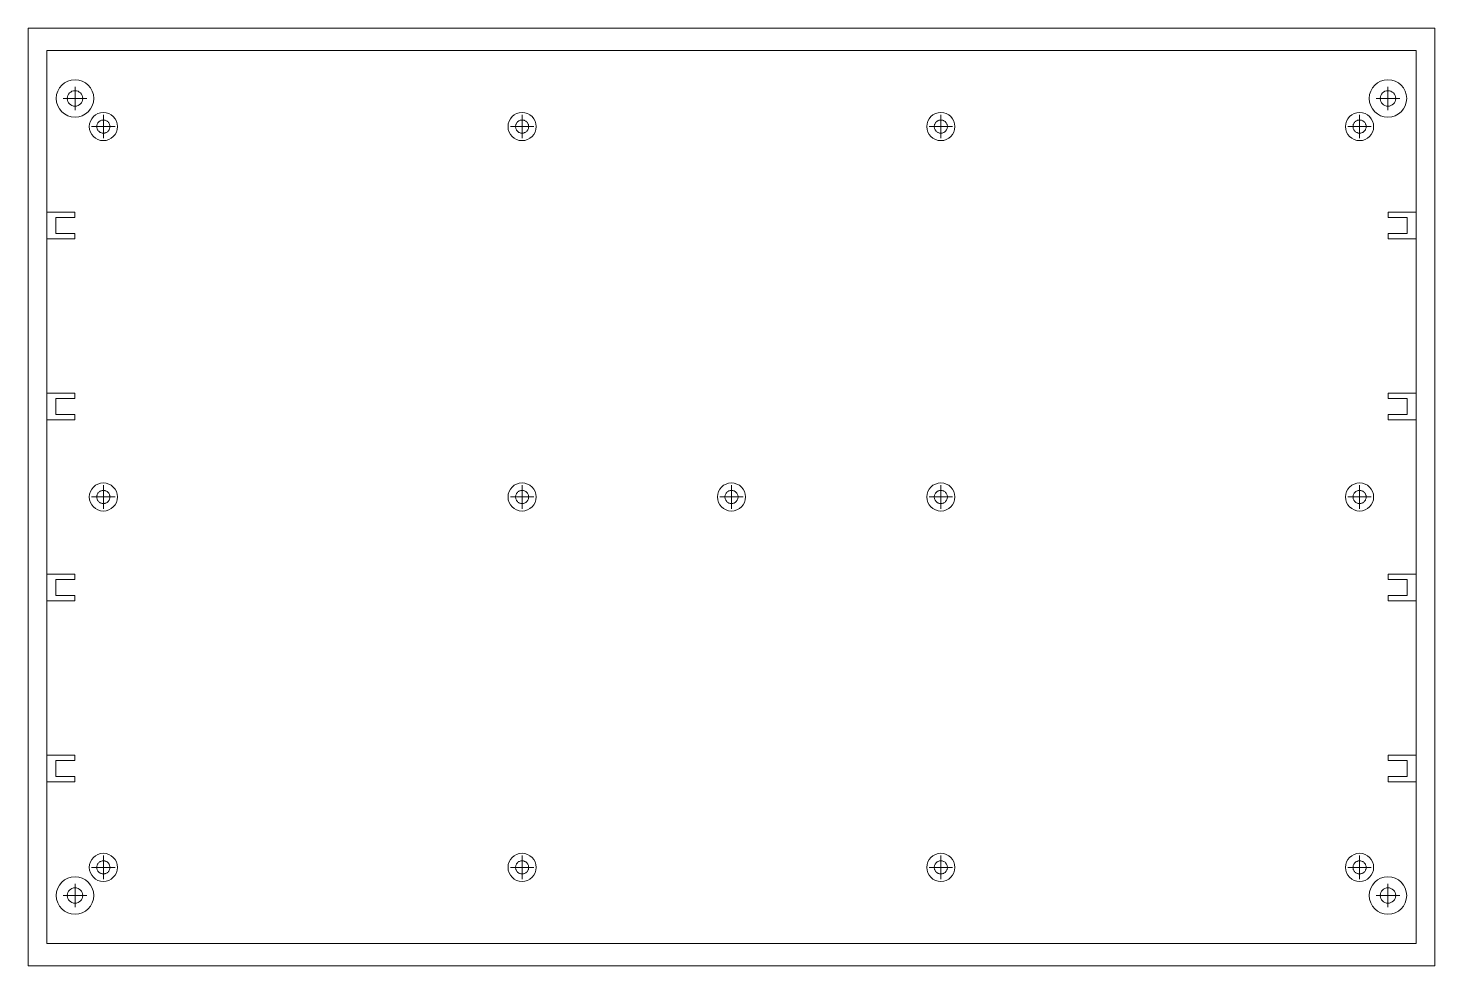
# Model space of a CAD drawing. Header units: millimetres. Extents: x 478 to 778, y 275 to 475.
import ezdxf

# ---------------------------------------------------------------- set-up
doc = ezdxf.new("R2010")
doc.units = ezdxf.units.MM
doc.linetypes.add('ACAD_ISO02W100', pattern=[15, 12, -3])

msp = doc.modelspace()

# ---------------------------------------------------------------- linework, layer by layer
at = {"lineweight": 18}
for p, q in [((488.03, 457.5), (488.03, 462.5)), ((768.03, 457.5), (768.03, 462.5)), ((485.53, 460), (490.53, 460)), ((765.53, 460), (770.53, 460)), ((494.08, 451.5), (494.08, 456.5)), ((583.38, 451.5), (583.38, 456.5)), ((672.68, 451.5), (672.68, 456.5)), ((761.98, 451.5), (761.98, 456.5)), ((491.58, 454), (496.58, 454)), ((580.88, 454), (585.88, 454)), ((670.18, 454), (675.18, 454)), ((759.48, 454), (764.48, 454)), ((487.96, 435.76), (482.03, 435.76)), ((768.11, 435.76), (774.03, 435.76)), ((482.03, 430.03), (487.96, 430.03)), ((774.03, 430.03), (768.11, 430.03)), ((487.96, 397.16), (482.03, 397.16)), ((768.11, 397.16), (774.03, 397.16)), ((482.03, 391.43), (487.96, 391.43)), ((774.03, 391.43), (768.11, 391.43)), ((494.08, 372.5), (494.08, 377.5)), ((583.38, 372.5), (583.38, 377.5)), ((628.03, 372.5), (628.03, 377.5)), ((672.68, 372.5), (672.68, 377.5)), ((761.98, 372.5), (761.98, 377.5)), ((491.58, 375), (496.58, 375)), ((580.88, 375), (585.88, 375)), ((625.53, 375), (630.53, 375)), ((670.18, 375), (675.18, 375)), ((759.48, 375), (764.48, 375)), ((482.03, 358.56), (487.96, 358.56)), ((774.03, 358.56), (768.11, 358.56)), ((487.96, 352.83), (482.03, 352.83)), ((768.11, 352.83), (774.03, 352.83)), ((482.03, 319.96), (487.96, 319.96)), ((774.03, 319.96), (768.11, 319.96)), ((487.96, 314.23), (482.03, 314.23)), ((768.11, 314.23), (774.03, 314.23)), ((494.08, 293.5), (494.08, 298.5)), ((583.38, 293.5), (583.38, 298.5)), ((672.68, 293.5), (672.68, 298.5)), ((761.98, 293.5), (761.98, 298.5)), ((491.58, 296), (496.58, 296)), ((580.88, 296), (585.88, 296)), ((670.18, 296), (675.18, 296)), ((759.48, 296), (764.48, 296)), ((488.03, 287.5), (488.03, 292.5)), ((768.03, 287.5), (768.03, 292.5)), ((485.53, 290), (490.53, 290)), ((765.53, 290), (770.53, 290))]:
    msp.add_line(p, q, dxfattribs=at)
at = {"linetype": 'ACAD_ISO02W100', "lineweight": 18}
for p, q in [((487.96, 434.61), (487.96, 435.76)), ((768.11, 434.61), (768.11, 435.76)), ((483.92, 431.18), (483.92, 434.61)), ((483.92, 434.61), (487.96, 434.61)), ((772.15, 434.61), (768.11, 434.61)), ((772.15, 431.18), (772.15, 434.61)), ((487.96, 431.18), (483.92, 431.18)), ((487.96, 431.18), (487.96, 430.03)), ((768.11, 431.18), (772.15, 431.18)), ((768.11, 431.18), (768.11, 430.03)), ((483.92, 396.01), (487.96, 396.01)), ((483.92, 392.58), (483.92, 396.01)), ((487.96, 396.01), (487.96, 397.16)), ((768.11, 396.01), (768.11, 397.16)), ((772.15, 396.01), (768.11, 396.01)), ((772.15, 392.58), (772.15, 396.01)), ((487.96, 392.58), (483.92, 392.58)), ((487.96, 392.58), (487.96, 391.43)), ((768.11, 392.58), (768.11, 391.43)), ((768.11, 392.58), (772.15, 392.58)), ((483.92, 357.41), (483.92, 353.98)), ((487.96, 357.41), (483.92, 357.41)), ((487.96, 357.41), (487.96, 358.56)), ((768.11, 357.41), (768.11, 358.56)), ((768.11, 357.41), (772.15, 357.41)), ((772.15, 357.41), (772.15, 353.98)), ((483.92, 353.98), (487.96, 353.98)), ((487.96, 353.98), (487.96, 352.83)), ((772.15, 353.98), (768.11, 353.98)), ((768.11, 353.98), (768.11, 352.83)), ((487.96, 318.81), (483.92, 318.81)), ((483.92, 318.81), (483.92, 315.38)), ((487.96, 318.81), (487.96, 319.96)), ((768.11, 318.81), (768.11, 319.96)), ((768.11, 318.81), (772.15, 318.81)), ((772.15, 318.81), (772.15, 315.38)), ((483.92, 315.38), (487.96, 315.38)), ((487.96, 315.38), (487.96, 314.23)), ((768.11, 315.38), (768.11, 314.23)), ((772.15, 315.38), (768.11, 315.38))]:
    msp.add_line(p, q, dxfattribs=at)
at = {"lineweight": 18}
for points in [[(478.03, 275), (778.03, 275), (778.03, 475), (478.03, 475)], [(482.03, 279.75), (774.03, 279.75), (774.03, 470.25), (482.03, 470.25)]]:
    msp.add_lwpolyline(points, close=True, dxfattribs=at)
for centre, radius in [((488.03, 460), 4), ((768.03, 460), 4), ((494.08, 454), 3), ((583.38, 454), 3), ((672.68, 454), 3), ((761.98, 454), 3), ((494.08, 375), 3), ((583.38, 375), 3), ((628.03, 375), 3), ((672.68, 375), 3), ((761.98, 375), 3), ((494.08, 296), 3), ((583.38, 296), 3), ((672.68, 296), 3), ((761.98, 296), 3), ((488.03, 290), 4), ((768.03, 290), 4)]:
    msp.add_circle(centre, radius, dxfattribs=at)
at = {"linetype": 'ACAD_ISO02W100', "lineweight": 18}
for centre in [(494.08, 454), (583.38, 454), (672.68, 454), (761.98, 454), (494.08, 375), (583.38, 375), (628.03, 375), (672.68, 375), (761.98, 375), (494.08, 296), (583.38, 296), (672.68, 296), (761.98, 296)]:
    msp.add_circle(centre, 1.4, dxfattribs=at)
at = {"layer": 'Defpoints', "lineweight": 18}
for centre in [(488.03, 460), (768.03, 460), (488.03, 290), (768.03, 290)]:
    msp.add_circle(centre, 1.65, dxfattribs=at)

doc.saveas('drawing.dxf')
